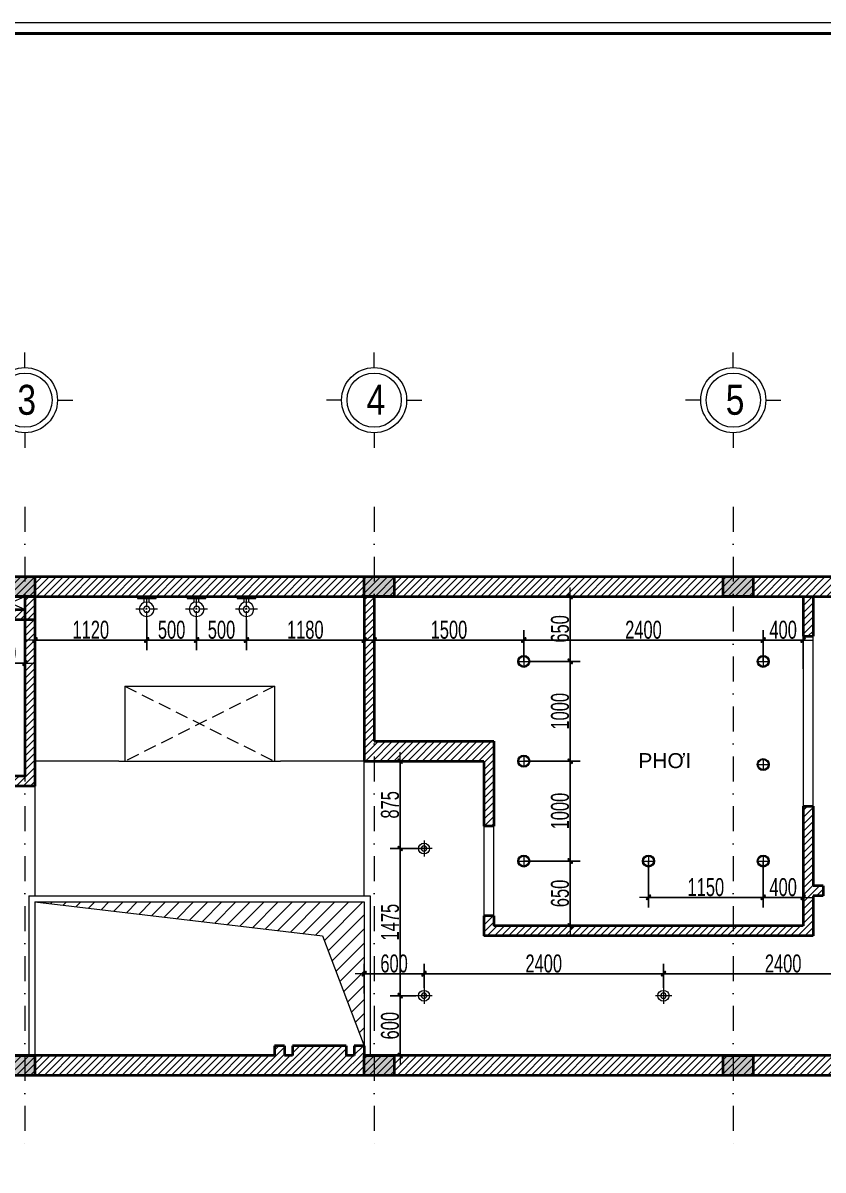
# Model space of a CAD drawing. Header units: inches. Extents: x 921646 to 2157952, y -92667 to 262089.
# Drawn here: x 2029383 to 2037403, y 54945 to 66436 of the extents above; entities that cross this region are included whole.
import ezdxf
from ezdxf.enums import TextEntityAlignment as Align

# ---------------------------------------------------------------- set-up
doc = ezdxf.new("R2010")
doc.units = ezdxf.units.IN
doc.header["$MEASUREMENT"] = 0
for name, pattern in [('CENTER', [2, 1.25, -0.25, 0.25, -0.25]), ('DASHDOT', [1, 0.5, -0.25, 0, -0.25]), ('HIDDEN', [9.524999999999999, 6.349999999999999, -3.174999999999999])]:
    doc.linetypes.add(name, pattern=pattern)
doc.layers.get('0').update_dxf_attribs({"lineweight": 9})
doc.layers.get('DEFPOINTS').update_dxf_attribs({"lineweight": 9})
for name, color, linetype, lineweight in [('00 gach chiu lua', 30, 'Continuous', 13), ('01-WALL', 10, 'Continuous', 35), ('04-TRUC', 40, 'DASHDOT', 9), ('09-DIMOUT', 251, 'Continuous', 9), ('13-VATDUNG', 104, 'Continuous', 13), ('14 KHUAT', 106, 'HIDDEN', 13), ('Cp Net Manh 0.15', 8, 'Continuous', 15), ('Cp Net Thep 0.40', 2, 'Continuous', 40), ('Cp Text 0.15', 3, 'Continuous', 15), ('DIEN-TB', 12, 'Continuous', 5)]:
    doc.layers.add(name, color=color, linetype=linetype, lineweight=lineweight)
doc.layers.add('02-TEXT', color=7, linetype='Continuous')
doc.styles.add('C', font='VHARIAL.TTF')
doc.styles.add('KICHTHUOC', font='VHELVCN.TTF', dxfattribs={"width": 0.8})
doc.styles.add('VHELVEN', font='VHELVEN.TTF')
doc.styles.add('VNI-HELVE', font='VHELVEB.TTF', dxfattribs={"width": 0.8})
doc.dimstyles.new('Copy of 100', dxfattribs={"dimscale": 100, "dimtxt": 1.8, "dimasz": 0.003, "dimexe": 1, "dimexo": 0, "dimgap": 0.1, "dimtad": 1, "dimdec": 0, "dimdsep": 46, "dimtxsty": 'KICHTHUOC', "dimblk": '1A', "dimcen": 0.001, "dimdle": 1.5, "dimclrt": 3, "dimadec": 0, "dimazin": 0, "dimtfac": 1, "dimtdec": 0, "dimtix": 1, "dimtmove": 2, "dimatfit": 3, "dimldrblk": '1A', "dimfxl": 1, "dimtolj": 1, "dimtzin": 0, "dimarcsym": 0})

# ---------------------------------------------------------------- blocks, each defined once
blk = doc.blocks.new('DDDD')
at = {"layer": '09-DIMOUT'}
h = blk.add_hatch(color=256, dxfattribs=at)
h.dxf.hatch_style = 1
h.paths.add_polyline_path([(1648737.565746326, 63343.11408242446), (1649037.565746326, 63343.11408242446), (1649037.565746326, 63543.11408242447), (1648737.565746326, 63543.11408242447)])
at = {"layer": '01-WALL'}
blk.add_lwpolyline([(1648737.565746326, 63343.11408242446), (1649037.565746326, 63343.11408242446), (1649037.565746326, 63543.11408242447), (1648737.565746326, 63543.11408242447)], close=True, dxfattribs=at)
blk = doc.blocks.new('luoi')
at = {"layer": '04-TRUC', "ltscale": 500}
for p, q in [((1739521.796972171, 130292.8045758962), (1739521.796972171, 123908.0378893815)), ((1743021.796972169, 130292.8045759), (1743021.796972169, 123889.6781560815)), ((1746621.796972135, 130292.8045759002), (1746621.796972135, 123856.9895922282)), ((1728931.056137772, 129594.2698898765), (1752564.317258802, 129594.2698898765)), ((1728830.44380979, 124594.2698898753), (1752564.317258803, 124594.2698898753))]:
    blk.add_line(p, q, dxfattribs=at)
at = {"layer": '09-DIMOUT', "xscale": -1, "rotation": 180}
for p in [(90584.2312258447, 192937.3839723022), (94184.23122584261, 192937.3839723011), (97784.23122580862, 192937.3839723013), (90584.2312258447, 188137.3839723022), (94184.23122584261, 188137.3839723011), (97784.23122580862, 188137.3839723013)]:
    blk.add_blockref('DDDD', p, dxfattribs=at)
blk = doc.blocks.new('tuog t3')
at = {"layer": '09-DIMOUT'}
h = blk.add_hatch(dxfattribs=at)
h.set_pattern_fill('ANSI31', color=256, scale=400)
h.set_pattern_definition([(45, (-289881.3712442107, -102457.3187087184), (-35.35533905932737, 35.35533905932738), [])])
h.paths.add_polyline_path([(1733121.796972134, 98844.54903847678), (1732921.796972134, 98844.54903847683), (1732921.796972134, 98644.54903847536), (1733121.796972134, 98644.54903847536)])
h.paths.add_polyline_path([(1735121.796972134, 98844.54903847595), (1733321.796972134, 98844.54903847667), (1733321.796972134, 98644.54903847536), (1735121.796972134, 98644.54903847536)])
h.paths.add_polyline_path([(1739321.796972171, 98844.54903847426), (1735421.796972134, 98844.54903847583), (1735421.796972134, 98644.54903847536), (1739321.796972171, 98644.54903847536)])
h.paths.add_polyline_path([(1736021.796972134, 99657.31781700302), (1735921.796972134, 99657.31781700302), (1735921.796972134, 98844.54903847563), (1736021.796972134, 98844.5490384756)])
h.paths.add_polyline_path([(1736021.796972134, 99944.54903847627), (1735921.796972134, 99944.54903847627), (1735921.796972134, 99657.31781700302), (1736021.796972134, 99657.31781700302)])
h.paths.add_polyline_path([(1736021.796972134, 103444.5490384764), (1735921.796972134, 103444.5490384764), (1735921.796972134, 102344.5490384762), (1736021.796972134, 102344.5490384762)], flags=16)
h.paths.add_polyline_path([(1751621.796972135, 103644.549038475), (1732921.796972134, 103644.5490384765), (1732921.796972135, 103444.5490384765), (1750421.796972134, 103444.5490384763), (1751621.796972135, 103444.5490384763), (1751621.796972135, 100544.5490384809)])
h.paths.add_polyline_path([(1738621.79697217, 103444.5490384764), (1738521.796972171, 103444.5490384764), (1738521.796972171, 99844.5490384753), (1738621.796972273, 99844.54903847526), (1738621.796972273, 101544.5490384765), (1738721.796972171, 101544.5490384765), (1738721.796972171, 101644.5490384765), (1738621.79697217, 101644.5490384765)])
h.paths.add_polyline_path([(1739521.796972171, 103314.5490384737), (1739221.79697217, 103314.5490384737), (1739221.79697217, 103444.5490384764), (1739121.79697217, 103444.5490384764), (1739121.79697217, 103214.5490384737), (1739521.796972171, 103214.5490384737)], flags=17)
h.paths.add_polyline_path([(1739621.79697217, 103444.5490384764), (1739521.79697217, 103444.5490384764), (1739521.79697217, 103314.5490384737), (1739521.79697217, 103214.5490384737), (1739621.79697217, 103214.5490384737)], flags=17)
h.paths.add_polyline_path([(1739621.796972171, 103214.5490384737), (1739521.796972171, 103214.5490384737), (1739521.796972171, 101644.5490384765), (1739421.796972171, 101644.5490384765), (1739421.796972171, 101544.5490384765), (1739621.796972171, 101544.5490384765)], flags=17)
h.paths.add_polyline_path([(1738621.79697217, 98944.54903847528), (1738521.796972171, 98944.54903847528), (1738521.79697217, 98844.54903847458), (1738621.79697217, 98844.54903847455)])
h.paths.add_polyline_path([(1742741.79697217, 98930.32176574713), (1742711.272795008, 98944.54903847359), (1742201.79697217, 98944.54903847359), (1742201.79697217, 98844.54903847359), (1742121.79697217, 98844.54903847359), (1742121.79697217, 98944.54903847359), (1742021.796972169, 98944.54903847359), (1742021.796972169, 98844.54903847315), (1739321.796972171, 98844.54903847426), (1739321.796972171, 98644.54903847536), (1751621.796972135, 98644.54903847536), (1751621.796972135, 99657.31781700304), (1751421.796972134, 99657.31781700304), (1751421.796972134, 98794.5490384763), (1751271.796972135, 98794.5490384763), (1751171.796972135, 98794.54903847536), (1749321.796972134, 98794.54903847612), (1749321.796972134, 99644.54903849238), (1749221.796972124, 99644.54903849233), (1749221.796972124, 98844.54903847682), (1742921.796972171, 98844.54903847682), (1742921.796972171, 98944.54903847359), (1742821.79697217, 98944.54903847359), (1742821.79697217, 98844.54903847359), (1742741.79697217, 98844.54903847359)])
h.paths.add_polyline_path([(1751421.796972135, 99344.54903847536), (1751171.796972135, 99344.54903847536), (1751171.796972135, 98794.54903847536), (1751271.796972135, 98794.54903847536), (1751271.796972135, 99244.54903847536), (1751421.796972135, 99244.54903847536)], flags=16)
h.paths.add_polyline_path([(1751621.796972136, 100544.5490384809), (1751321.796972135, 100544.5490384809), (1751321.796972135, 100444.5490384808), (1751421.796972134, 100444.5490384808), (1751421.796972134, 99657.31781700304), (1751621.796972135, 99657.31781700304)])
h.paths.add_polyline_path([(1750821.796972135, 100544.5490384809), (1748421.796972135, 100544.5490384809), (1748421.796972135, 100444.5490384809), (1749221.796972203, 100444.5490384809), (1749221.796972203, 100344.5490384806), (1749321.796972214, 100344.5490384809), (1749321.796972214, 100444.5490384809), (1750821.796972135, 100444.5490384809)])
h.paths.add_polyline_path([(1747421.796972135, 100444.5490384809), (1747521.796972135, 100444.5490384809), (1747521.796972135, 100544.5490384809), (1747421.796972135, 100544.5490384809), (1747421.796972135, 101345.4692464357), (1747321.796972135, 101345.4692464357), (1747321.796972135, 100144.5490384768), (1744221.796972172, 100144.5490384768), (1744221.796972172, 100244.5490384768), (1744121.796972172, 100244.5490384768), (1744121.796972172, 100044.5490384768), (1747421.796972135, 100044.5490384768)])
h.paths.add_polyline_path([(1744221.796972172, 101994.5490384842), (1743021.796972164, 101994.5490384842), (1743021.796972164, 103444.5490384764), (1742921.796972164, 103444.5490384764), (1742921.796972164, 101794.5490384842), (1744121.796972172, 101794.5490384842), (1744121.796972172, 101144.5490384768), (1744221.796972172, 101144.5490384768)], flags=17)
h.paths.add_polyline_path([(1747421.796972135, 103444.5490384763), (1747321.796972135, 103444.5490384763), (1747321.796972135, 103045.4692464571), (1747421.796972135, 103045.4692464571)], flags=17)
at = {"layer": '01-WALL'}
for p, q in [((1732921.796972134, 103644.5490384765), (1751621.796972135, 103644.549038475)), ((1732921.796972135, 103444.5490384765), (1751321.796972135, 103444.5490384763)), ((1739521.79697217, 103444.5490384661), (1739221.79697217, 103444.5490384661)), ((1739521.796972171, 103444.5490384764), (1739521.796972171, 101644.5490384765)), ((1739521.79697217, 103444.5490384661), (1739521.79697217, 103314.5490384737)), ((1739621.796972171, 103444.5490384764), (1739621.796972171, 101544.5490384765)), ((1739621.79697217, 103444.5490384738), (1739621.79697217, 103214.5490384737)), ((1742921.796972164, 103444.5490384762), (1742921.796972164, 101794.5490384841)), ((1743021.796972164, 103444.5490384762), (1743021.796972164, 101994.5490384842)), ((1747321.796972135, 103444.5490384763), (1747321.796972135, 103045.4692464571)), ((1747421.796972135, 103444.5490384763), (1747421.796972135, 103045.4692464571)), ((1739221.79697217, 103314.5490384737), (1739521.79697217, 103314.5490384737)), ((1739121.79697217, 103214.5490384737), (1739621.79697217, 103214.5490384737)), ((1747321.637388107, 103045.4692464571), (1747421.796972135, 103045.4692464571)), ((1743021.796972169, 101994.5490384842), (1744221.796972172, 101994.5490384842)), ((1744221.796972172, 101994.5490384842), (1744221.796972172, 101144.5490384768)), ((1742921.796972172, 101794.5490384842), (1744121.796972172, 101794.5490384842)), ((1744121.796972172, 101794.5490384842), (1744121.796972172, 101144.5490384768)), ((1739521.796972171, 101644.5490384765), (1739421.796972171, 101644.5490384765)), ((1739621.796972171, 101544.5490384765), (1739421.796972171, 101544.5490384765)), ((1747321.637388107, 101345.4692464357), (1747421.796972135, 101345.4692464357)), ((1747321.796972135, 101345.4692464357), (1747321.796972135, 100144.5490384768)), ((1747421.796972135, 101345.4692464357), (1747421.796972135, 100544.5490384809)), ((1744221.796972172, 101144.5490384768), (1744121.796972172, 101144.5490384768)), ((1747521.796972135, 100544.5490384809), (1747421.796972135, 100544.5490384809)), ((1747521.796972135, 100444.5490384809), (1747421.796972135, 100444.5490384809)), ((1747421.796972135, 100444.5490384809), (1747421.796972135, 100044.5490384768)), ((1747521.796972135, 100544.5490384809), (1747521.796972135, 100444.5490384809)), ((1744121.796972172, 100244.5490384768), (1744121.796972172, 100044.5490384768)), ((1744221.796972172, 100244.5490384768), (1744121.796972172, 100244.5490384768)), ((1744221.796972172, 100244.5490384768), (1744221.796972172, 100144.5490384768)), ((1747321.796972135, 100144.5490384768), (1744221.796972172, 100144.5490384768)), ((1747421.796972135, 100044.5490384768), (1744121.796972172, 100044.5490384768)), ((1742121.79697217, 98944.54903847359), (1742021.796972169, 98944.54903847359)), ((1742021.796972169, 98944.54903847359), (1742021.796972169, 98844.54903847359)), ((1742121.79697217, 98944.54903847359), (1742121.79697217, 98844.54903847359)), ((1742741.79697217, 98944.54903847359), (1742201.79697217, 98944.54903847359)), ((1742201.79697217, 98944.54903847359), (1742201.79697217, 98844.54903847359)), ((1742741.79697217, 98944.54903847359), (1742741.79697217, 98844.54903847359)), ((1742921.796972171, 98944.54903847359), (1742821.79697217, 98944.54903847359)), ((1742821.79697217, 98944.54903847359), (1742821.79697217, 98844.54903847359)), ((1742921.796972171, 98944.54903847359), (1742921.796972171, 98844.5490384747)), ((1742021.796972169, 98844.54903847315), (1732921.796972133, 98844.54903847683)), ((1742201.79697217, 98844.54903847363), (1742121.79697217, 98844.54903847359)), ((1742201.79697217, 98844.54903847359), (1742121.79697217, 98844.54903847359)), ((1742821.79697217, 98844.54903847363), (1742741.79697217, 98844.54903847363)), ((1742821.79697217, 98844.54903847359), (1742741.79697217, 98844.54903847359)), ((1749221.796972124, 98844.54903847682), (1742921.796972171, 98844.54903847682)), ((1751621.796972135, 98644.54903847536), (1732921.796972134, 98644.54903847536))]:
    blk.add_line(p, q, dxfattribs=at)
at = {"layer": '09-DIMOUT'}
for p, q in [((1739221.79697217, 103314.5490384737), (1739521.79697217, 103444.5490384727)), ((1739521.79697217, 103314.5490384737), (1739221.79697217, 103444.5490384727)), ((1739621.796972172, 102544.5490384765), (1739621.796972171, 101544.5490384765))]:
    blk.add_line(p, q, dxfattribs=at)
blk = doc.blocks.new('A$C788F0ACE')
at = {"layer": 'Cp Net Manh 0.15', "linetype": 'Continuous'}
for p, q in [((0, 300.0000000000582), (0, 440.0000000023864)), ((-300, 0), (-440.0000000027939, 0)), ((300, 0), (440.0000000018626, 0)), ((0, -300), (0, -440.0000000023283))]:
    blk.add_line(p, q, dxfattribs=at)
for radius in [300, 250]:
    blk.add_circle((0, 0), radius, dxfattribs=at)
at = {"layer": 'Cp Text 0.15', "color": 7, "linetype": 'Continuous', "style": 'VHELVEN'}
blk.add_attdef('TRUC', text='', height=280.0000000046566, dxfattribs=at).set_placement((94.0908639702925, 0.9700787446345486), align=Align.MIDDLE_CENTER)
blk = doc.blocks.new('dim')
at = {"layer": 'Cp Text 0.15'}
ref = blk.add_blockref('A$C788F0ACE', (1959378.368633564, 205712.903964016), dxfattribs=dict(at, xscale=1.086778053933425, yscale=1.086778053933425, zscale=1.086778053933425, rotation=180))
ref.add_attrib('TRUC', '3', dxfattribs={"layer": '0', "color": 3, "height": 300, "style": 'VNI-HELVE', "width": 0.8}).set_placement((1959396.168786648, 205716.2465824004), align=Align.MIDDLE_CENTER)
ref = blk.add_blockref('A$C788F0ACE', (1962878.368630083, 205712.9039640158), dxfattribs=dict(at, xscale=1.086778053933425, yscale=1.086778053933425, zscale=1.086778053933425, rotation=180))
ref.add_attrib('TRUC', '4', dxfattribs={"layer": '0', "color": 3, "height": 300, "style": 'VNI-HELVE', "width": 0.8}).set_placement((1962896.168783167, 205716.2465824002), align=Align.MIDDLE_CENTER)
ref = blk.add_blockref('A$C788F0ACE', (1966478.368630092, 205712.903964016), dxfattribs=dict(at, xscale=1.086778053933425, yscale=1.086778053933425, zscale=1.086778053933425, rotation=180))
ref.add_attrib('TRUC', '5', dxfattribs={"layer": '0', "color": 3, "height": 300, "style": 'VNI-HELVE', "width": 0.8}).set_placement((1966496.168783176, 205716.2465824004), align=Align.MIDDLE_CENTER)
blk = doc.blocks.new('Khung Ht dep')
at = {"layer": 'Cp Net Thep 0.40', "color": 106, "flags": 128}
blk.add_lwpolyline([(30380.39805538137, 21414.66774669322), (30380.39805538137, 1791.667746693099), (3162.398055380676, 1791.667746693099), (3162.398055380676, 21414.66774669322)], close=True, dxfattribs=at)
at = {"layer": 'DEFPOINTS', "ltscale": 100}
blk.add_lwpolyline([(30430.39805538347, 1691.667746693157), (30430.39805538347, 21514.6677466931), (1912.398055381607, 21514.6677466931), (1912.398055381607, 1691.667746693157)], close=True, dxfattribs=at)
blk = doc.blocks.new('KTHUOC')
blk.add_hatch(color=256).paths.add_polyline_path([(-70.7106781123323, -42.42640686487013), (42.42640687119425, 70.71067811865623, -1.000000312910242), (70.71067811865764, 42.42640687119568), (-42.4264068711944, -70.71067811865613, -1.000000315172818)])
for p, q in [((-14.14213562373398, 14.14213562372813), (14.14213562372786, -14.14213562373389)), ((-3.0589e-12, -200.0000000000028), (-3.0589e-12, 199.9999999999971)), ((-300.0000000000031, -2.8795e-12), (299.9999999999969, -2.8795e-12))]:
    blk.add_line(p, q)
for points in [[(42.42640687119132, 70.7106781186533), (-70.71067811865926, -42.42640687119708)], [(-42.42640687119147, -70.71067811865322), (70.71067811865915, 42.42640687119719)]]:
    blk.add_lwpolyline(points)
for centre, start, end in [((56.56854249492663, 56.56854249492384), 315.0000000000117, 134.9999999999996), ((-56.56854249492679, -56.56854249492372), 135.0000000000117, 315)]:
    blk.add_arc(centre, 20.00000000000002, start, end)
blk = doc.blocks.new('1A')
at = {"layer": '00 gach chiu lua'}
blk.add_blockref('KTHUOC', (3.638e-12, 3.638e-12), dxfattribs=at)
blk = doc.blocks.new('*D479')
at = {"layer": '09-DIMOUT', "color": 0, "lineweight": -2, "transparency": 16777216}
for p, q in [((2028953.168216382, 59870.70303155205), (2028953.168216382, 60122.75645342899)), ((2029403.168216382, 59849.01147855132), (2029403.168216382, 60122.75645342899)), ((2028953.468216382, 60022.756453429), (2029402.868216382, 60022.756453429))]:
    blk.add_line(p, q, dxfattribs=at)
at = {"layer": 'DEFPOINTS', "color": 0, "transparency": 16777216}
for p in [(2029403.168216382, 60022.756453429), (2028953.168216382, 59870.70303155205), (2029403.168216382, 59849.01147855132)]:
    blk.add_point(p, dxfattribs=at)
at = {"layer": '09-DIMOUT', "color": 0, "lineweight": -2, "transparency": 16777216, "xscale": 0.3, "yscale": 0.3, "zscale": 0.3, "rotation": 180}
blk.add_blockref('1A', (2028953.168216382, 60022.756453429), dxfattribs=at)
at = {"layer": '09-DIMOUT', "color": 0, "lineweight": -2, "transparency": 16777216, "xscale": 0.3, "yscale": 0.3, "zscale": 0.3}
blk.add_blockref('1A', (2029403.168216382, 60022.756453429), dxfattribs=at)
at = {"layer": '09-DIMOUT', "color": 3, "transparency": 16777216, "insert": (2029178.168216382, 60124.676453429), "char_height": 180, "attachment_point": 5, "style": 'KICHTHUOC'}
blk.add_mtext('\\A1;450', dxfattribs=at)
blk = doc.blocks.new('ád')
at = {"layer": '09-DIMOUT'}
for p, q in [((1953678.368633527, 58762.01768483762), (1953678.368633527, 58662.01768483763)), ((1953628.368633528, 58712.01768483762), (1953728.368633528, 58712.01768483762))]:
    blk.add_line(p, q, dxfattribs=at)
for radius in [60, 50]:
    blk.add_circle((1953678.368633527, 58712.01768483762), radius, dxfattribs=at)
blk = doc.blocks.new('ĐÈN LON NỔI')
at = {"layer": 'DIEN-TB', "color": 8, "linetype": 'CENTER', "ltscale": 100}
for p, q in [((62.49999999959254, 1.164153e-10), (-62.50000000040746, 1.164153e-10)), ((-4.074536e-10, 62.50000000011642), (-4.074536e-10, -62.49999999988358))]:
    blk.add_line(p, q, dxfattribs=at)
at = {"layer": 'DIEN-TB', "color": 2, "ltscale": 0.23, "const_width": 15.00000000109139}
blk.add_lwpolyline([(-20.94522019370925, 1.164153e-10, 1), (20.94522019303986, 1.455192e-10, 1)], format="xyb", close=True, dxfattribs=at)
at = {"layer": 'DIEN-TB', "color": 0}
blk.add_circle((-4.074536e-10, 1.164153e-10), 42.50000000309228, dxfattribs=at)
blk = doc.blocks.new('ĐÈN ỐP TƯỜNG RÀO')
at = {"layer": 'DIEN-TB', "color": 8, "linetype": 'CENTER', "ltscale": 80}
for p, q in [((-4.622139116283506, 275.9234361893032), (-4.622139116283506, 25.92343618930318)), ((120.3778608837165, 150.9234361893031), (-129.6221391162835, 150.9234361893031))]:
    blk.add_line(p, q, dxfattribs=at)
at = {"layer": 'DIEN-TB', "lineweight": 5, "ltscale": 50}
for p, q in [((-31.80349578615278, 70.38665049744304), (-31.80349578615278, 23.28647812246345)), ((22.5592175538186, 70.38665049744304), (22.5592175538186, 23.28647812246345))]:
    blk.add_line(p, q, dxfattribs=at)
blk.add_lwpolyline([(-111.2020752965472, 23.28647812246345), (101.9577970639802, 23.28647812246345), (101.9577970639802, 0), (-111.2020752965472, 0)], close=True, dxfattribs=at)
at = {"layer": 'DIEN-TB', "color": 30}
blk.add_circle((-4.622139116283506, 150.9234361893031), 85, dxfattribs=at)
at = {"layer": 'DIEN-TB', "color": 0, "ltscale": 0.05}
blk.add_circle((-4.622139116283506, 150.9234361893031), 35, dxfattribs=at)
blk = doc.blocks.new('*D1024')
at = {"layer": '09-DIMOUT', "color": 0, "lineweight": -2, "transparency": 16777216}
for p, q in [((2029503.168216382, 60690.75154275406), (2029503.168216382, 60154.42030504012)), ((2030623.168216381, 60455.4394654099), (2030623.168216381, 60154.42030504012)), ((2029503.468216382, 60254.42030504012), (2030622.868216381, 60254.42030504012))]:
    blk.add_line(p, q, dxfattribs=at)
at = {"layer": 'DEFPOINTS', "color": 0, "transparency": 16777216}
for p in [(2029503.168216382, 60690.75154275406), (2030623.168216381, 60455.4394654099), (2030623.168216381, 60254.42030504012)]:
    blk.add_point(p, dxfattribs=at)
at = {"layer": '09-DIMOUT', "color": 0, "lineweight": -2, "transparency": 16777216, "xscale": 0.3, "yscale": 0.3, "zscale": 0.3, "rotation": 180}
blk.add_blockref('1A', (2029503.168216382, 60254.42030504012), dxfattribs=at)
at = {"layer": '09-DIMOUT', "color": 0, "lineweight": -2, "transparency": 16777216, "xscale": 0.3, "yscale": 0.3, "zscale": 0.3}
blk.add_blockref('1A', (2030623.168216381, 60254.42030504012), dxfattribs=at)
at = {"layer": '09-DIMOUT', "color": 3, "transparency": 16777216, "insert": (2030063.168216381, 60356.34030504012), "char_height": 180, "attachment_point": 5, "style": 'KICHTHUOC'}
blk.add_mtext('\\A1;1120', dxfattribs=at)
blk = doc.blocks.new('*D1025')
at = {"layer": '09-DIMOUT', "color": 0, "lineweight": -2, "transparency": 16777216}
for p, q in [((2030623.168216381, 60455.4394654099), (2030623.168216381, 60154.42030504012)), ((2031123.168216381, 60455.4394654099), (2031123.168216381, 60154.42030504012)), ((2030623.468216381, 60254.42030504012), (2031122.868216381, 60254.42030504012))]:
    blk.add_line(p, q, dxfattribs=at)
at = {"layer": 'DEFPOINTS', "color": 0, "transparency": 16777216}
for p in [(2030623.168216381, 60455.4394654099), (2031123.168216381, 60455.4394654099), (2031123.168216381, 60254.42030504012)]:
    blk.add_point(p, dxfattribs=at)
at = {"layer": '09-DIMOUT', "color": 0, "lineweight": -2, "transparency": 16777216, "xscale": 0.3, "yscale": 0.3, "zscale": 0.3, "rotation": 180}
blk.add_blockref('1A', (2030623.168216381, 60254.42030504012), dxfattribs=at)
at = {"layer": '09-DIMOUT', "color": 0, "lineweight": -2, "transparency": 16777216, "xscale": 0.3, "yscale": 0.3, "zscale": 0.3}
blk.add_blockref('1A', (2031123.168216381, 60254.42030504012), dxfattribs=at)
at = {"layer": '09-DIMOUT', "color": 3, "transparency": 16777216, "insert": (2030873.16821638, 60356.34030504012), "char_height": 180, "attachment_point": 5, "style": 'KICHTHUOC'}
blk.add_mtext('\\A1;500', dxfattribs=at)
blk = doc.blocks.new('*D1026')
at = {"layer": '09-DIMOUT', "color": 0, "lineweight": -2, "transparency": 16777216}
for p, q in [((2031123.168216381, 60455.4394654099), (2031123.168216381, 60154.42030504012)), ((2031623.168216381, 60455.4394654099), (2031623.168216381, 60154.42030504012)), ((2031123.468216381, 60254.42030504012), (2031622.868216381, 60254.42030504012))]:
    blk.add_line(p, q, dxfattribs=at)
at = {"layer": 'DEFPOINTS', "color": 0, "transparency": 16777216}
for p in [(2031123.168216381, 60455.4394654099), (2031623.168216381, 60455.4394654099), (2031623.168216381, 60254.42030504012)]:
    blk.add_point(p, dxfattribs=at)
at = {"layer": '09-DIMOUT', "color": 0, "lineweight": -2, "transparency": 16777216, "xscale": 0.3, "yscale": 0.3, "zscale": 0.3, "rotation": 180}
blk.add_blockref('1A', (2031123.168216381, 60254.42030504012), dxfattribs=at)
at = {"layer": '09-DIMOUT', "color": 0, "lineweight": -2, "transparency": 16777216, "xscale": 0.3, "yscale": 0.3, "zscale": 0.3}
blk.add_blockref('1A', (2031623.168216381, 60254.42030504012), dxfattribs=at)
at = {"layer": '09-DIMOUT', "color": 3, "transparency": 16777216, "insert": (2031373.168216381, 60356.34030504012), "char_height": 180, "attachment_point": 5, "style": 'KICHTHUOC'}
blk.add_mtext('\\A1;500', dxfattribs=at)
blk = doc.blocks.new('*D1027')
at = {"layer": '09-DIMOUT', "color": 0, "lineweight": -2, "transparency": 16777216}
for p, q in [((2031623.168216381, 60455.4394654099), (2031623.168216381, 60154.42030504012)), ((2032803.16821638, 60455.4394654099), (2032803.16821638, 60154.42030504012)), ((2031623.46821638, 60254.42030504012), (2032802.86821638, 60254.42030504012))]:
    blk.add_line(p, q, dxfattribs=at)
at = {"layer": 'DEFPOINTS', "color": 0, "transparency": 16777216}
for p in [(2031623.168216381, 60455.4394654099), (2032803.16821638, 60455.4394654099), (2032803.16821638, 60254.42030504012)]:
    blk.add_point(p, dxfattribs=at)
at = {"layer": '09-DIMOUT', "color": 0, "lineweight": -2, "transparency": 16777216, "xscale": 0.3, "yscale": 0.3, "zscale": 0.3, "rotation": 180}
blk.add_blockref('1A', (2031623.168216381, 60254.42030504012), dxfattribs=at)
at = {"layer": '09-DIMOUT', "color": 0, "lineweight": -2, "transparency": 16777216, "xscale": 0.3, "yscale": 0.3, "zscale": 0.3}
blk.add_blockref('1A', (2032803.16821638, 60254.42030504012), dxfattribs=at)
at = {"layer": '09-DIMOUT', "color": 3, "transparency": 16777216, "insert": (2032213.16821638, 60356.34030504012), "char_height": 180, "attachment_point": 5, "style": 'KICHTHUOC'}
blk.add_mtext('\\A1;1180', dxfattribs=at)
blk = doc.blocks.new('*D1028')
at = {"layer": '09-DIMOUT', "color": 0, "lineweight": -2, "transparency": 16777216}
for p, q in [((2032903.16821638, 59965.75154275397), (2032903.16821638, 60354.42030504013)), ((2034402.769256254, 60040.75154275398), (2034402.769256254, 60354.42030504013)), ((2032903.46821638, 60254.42030504012), (2034402.469256254, 60254.42030504012))]:
    blk.add_line(p, q, dxfattribs=at)
at = {"layer": 'DEFPOINTS', "color": 0, "transparency": 16777216}
for p in [(2034402.769256254, 60254.42030504012), (2034402.769256254, 60040.75154275398), (2032903.16821638, 59965.75154275397)]:
    blk.add_point(p, dxfattribs=at)
at = {"layer": '09-DIMOUT', "color": 0, "lineweight": -2, "transparency": 16777216, "xscale": 0.3, "yscale": 0.3, "zscale": 0.3, "rotation": 180}
blk.add_blockref('1A', (2032903.16821638, 60254.42030504012), dxfattribs=at)
at = {"layer": '09-DIMOUT', "color": 0, "lineweight": -2, "transparency": 16777216, "xscale": 0.3, "yscale": 0.3, "zscale": 0.3}
blk.add_blockref('1A', (2034402.769256254, 60254.42030504012), dxfattribs=at)
at = {"layer": '09-DIMOUT', "color": 3, "transparency": 16777216, "insert": (2033652.968736317, 60356.34030504012), "char_height": 180, "attachment_point": 5, "style": 'KICHTHUOC'}
blk.add_mtext('\\A1;1500', dxfattribs=at)
blk = doc.blocks.new('*D1029')
at = {"layer": '09-DIMOUT', "color": 0, "lineweight": -2, "transparency": 16777216}
for p, q in [((2034402.769256254, 60040.75154275398), (2034402.769256254, 60354.42030504013)), ((2036803.088424321, 60040.75154275398), (2036803.088424321, 60354.42030504013)), ((2034403.069256254, 60254.42030504012), (2036802.788424321, 60254.42030504012))]:
    blk.add_line(p, q, dxfattribs=at)
at = {"layer": 'DEFPOINTS', "color": 0, "transparency": 16777216}
for p in [(2036803.088424321, 60254.42030504012), (2034402.769256254, 60040.75154275398), (2036803.088424321, 60040.75154275398)]:
    blk.add_point(p, dxfattribs=at)
at = {"layer": '09-DIMOUT', "color": 0, "lineweight": -2, "transparency": 16777216, "xscale": 0.3, "yscale": 0.3, "zscale": 0.3, "rotation": 180}
blk.add_blockref('1A', (2034402.769256254, 60254.42030504012), dxfattribs=at)
at = {"layer": '09-DIMOUT', "color": 0, "lineweight": -2, "transparency": 16777216, "xscale": 0.3, "yscale": 0.3, "zscale": 0.3}
blk.add_blockref('1A', (2036803.088424321, 60254.42030504012), dxfattribs=at)
at = {"layer": '09-DIMOUT', "color": 3, "transparency": 16777216, "insert": (2035602.928840288, 60356.34030504012), "char_height": 180, "attachment_point": 5, "style": 'KICHTHUOC'}
blk.add_mtext('\\A1;2400', dxfattribs=at)
blk = doc.blocks.new('*D1030')
at = {"layer": '09-DIMOUT', "color": 0, "lineweight": -2, "transparency": 16777216}
for p, q in [((2036803.088424321, 60040.75154275398), (2036803.088424321, 60354.42030504013)), ((2037203.008632318, 59965.75154275397), (2037203.008632318, 60354.42030504013)), ((2036803.388424321, 60254.42030504012), (2037202.708632318, 60254.42030504012))]:
    blk.add_line(p, q, dxfattribs=at)
at = {"layer": 'DEFPOINTS', "color": 0, "transparency": 16777216}
for p in [(2037203.008632318, 60254.42030504012), (2036803.088424321, 60040.75154275398), (2037203.008632318, 59965.75154275397)]:
    blk.add_point(p, dxfattribs=at)
at = {"layer": '09-DIMOUT', "color": 0, "lineweight": -2, "transparency": 16777216, "xscale": 0.3, "yscale": 0.3, "zscale": 0.3, "rotation": 180}
blk.add_blockref('1A', (2036803.088424321, 60254.42030504012), dxfattribs=at)
at = {"layer": '09-DIMOUT', "color": 0, "lineweight": -2, "transparency": 16777216, "xscale": 0.3, "yscale": 0.3, "zscale": 0.3}
blk.add_blockref('1A', (2037203.008632318, 60254.42030504012), dxfattribs=at)
at = {"layer": '09-DIMOUT', "color": 3, "transparency": 16777216, "insert": (2037003.04852832, 60356.34030504012), "char_height": 180, "attachment_point": 5, "style": 'KICHTHUOC'}
blk.add_mtext('\\A1;400', dxfattribs=at)
blk = doc.blocks.new('*D1031')
at = {"layer": '09-DIMOUT', "color": 0, "lineweight": -2, "transparency": 16777216}
for p, q in [((2034379.2762537, 60690.7515427528), (2034968.6839853, 60690.7515427528)), ((2034868.6839853, 60690.45154275279), (2034868.6839853, 60041.05154275397)), ((2034452.769256254, 60040.75154275398), (2034968.6839853, 60040.75154275398))]:
    blk.add_line(p, q, dxfattribs=at)
at = {"layer": 'DEFPOINTS', "color": 0, "transparency": 16777216}
for p in [(2034379.2762537, 60690.7515427528), (2034452.769256254, 60040.75154275398), (2034868.6839853, 60040.75154275398)]:
    blk.add_point(p, dxfattribs=at)
at = {"layer": '09-DIMOUT', "color": 0, "lineweight": -2, "transparency": 16777216, "xscale": 0.3, "yscale": 0.3, "zscale": 0.3}
for p, rotation in [((2034868.6839853, 60690.7515427528), 90), ((2034868.6839853, 60040.75154275398), 270)]:
    blk.add_blockref('1A', p, dxfattribs=dict(at, rotation=rotation))
at = {"layer": '09-DIMOUT', "color": 3, "transparency": 16777216, "insert": (2034766.7639853, 60365.75154275372), "char_height": 180, "attachment_point": 5, "rotation": 90, "style": 'KICHTHUOC'}
blk.add_mtext('\\A1;650', dxfattribs=at)
blk = doc.blocks.new('*D1032')
at = {"layer": '09-DIMOUT', "color": 0, "lineweight": -2, "transparency": 16777216}
for p, q in [((2034452.769256254, 60040.75154275398), (2034968.6839853, 60040.75154275398)), ((2034868.6839853, 60040.45154275397), (2034868.6839853, 59041.05154275098)), ((2034402.769256254, 59040.75154275098), (2034968.6839853, 59040.75154275098))]:
    blk.add_line(p, q, dxfattribs=at)
at = {"layer": 'DEFPOINTS', "color": 0, "transparency": 16777216}
for p in [(2034452.769256254, 60040.75154275398), (2034402.769256254, 59040.75154275098), (2034868.6839853, 59040.75154275098)]:
    blk.add_point(p, dxfattribs=at)
at = {"layer": '09-DIMOUT', "color": 0, "lineweight": -2, "transparency": 16777216, "xscale": 0.3, "yscale": 0.3, "zscale": 0.3}
for p, rotation in [((2034868.6839853, 60040.75154275398), 90), ((2034868.6839853, 59040.75154275098), 270)]:
    blk.add_blockref('1A', p, dxfattribs=dict(at, rotation=rotation))
at = {"layer": '09-DIMOUT', "color": 3, "transparency": 16777216, "insert": (2034766.7639853, 59540.75154275281), "char_height": 180, "attachment_point": 5, "rotation": 90, "style": 'KICHTHUOC'}
blk.add_mtext('\\A1;1000', dxfattribs=at)
blk = doc.blocks.new('*D1033')
at = {"layer": '09-DIMOUT', "color": 0, "lineweight": -2, "transparency": 16777216}
for p, q in [((2034402.769256254, 59040.75154275098), (2034968.6839853, 59040.75154275098)), ((2034868.6839853, 59040.45154275097), (2034868.6839853, 58040.85206271686)), ((2034402.769256254, 58040.55206271685), (2034968.6839853, 58040.55206271685))]:
    blk.add_line(p, q, dxfattribs=at)
at = {"layer": 'DEFPOINTS', "color": 0, "transparency": 16777216}
for p in [(2034402.769256254, 59040.75154275098), (2034402.769256254, 58040.55206271685), (2034868.6839853, 58040.55206271685)]:
    blk.add_point(p, dxfattribs=at)
at = {"layer": '09-DIMOUT', "color": 0, "lineweight": -2, "transparency": 16777216, "xscale": 0.3, "yscale": 0.3, "zscale": 0.3}
for p, rotation in [((2034868.6839853, 59040.75154275098), 90), ((2034868.6839853, 58040.55206271685), 270)]:
    blk.add_blockref('1A', p, dxfattribs=dict(at, rotation=rotation))
at = {"layer": '09-DIMOUT', "color": 3, "transparency": 16777216, "insert": (2034766.7639853, 58540.65180273424), "char_height": 180, "attachment_point": 5, "rotation": 90, "style": 'KICHTHUOC'}
blk.add_mtext('\\A1;1000', dxfattribs=at)
blk = doc.blocks.new('*D1034')
at = {"layer": '09-DIMOUT', "color": 0, "lineweight": -2, "transparency": 16777216}
for p, q in [((2034402.769256254, 58040.55206271685), (2034968.6839853, 58040.55206271685)), ((2034868.6839853, 58040.25206271686), (2034868.6839853, 57391.05154275325)), ((2034402.769256254, 57390.75154275325), (2034968.6839853, 57390.75154275325))]:
    blk.add_line(p, q, dxfattribs=at)
at = {"layer": 'DEFPOINTS', "color": 0, "transparency": 16777216}
for p in [(2034402.769256254, 58040.55206271685), (2034402.769256254, 57390.75154275325), (2034868.6839853, 57390.75154275325)]:
    blk.add_point(p, dxfattribs=at)
at = {"layer": '09-DIMOUT', "color": 0, "lineweight": -2, "transparency": 16777216, "xscale": 0.3, "yscale": 0.3, "zscale": 0.3}
for p, rotation in [((2034868.6839853, 58040.55206271685), 90), ((2034868.6839853, 57390.75154275325), 270)]:
    blk.add_blockref('1A', p, dxfattribs=dict(at, rotation=rotation))
at = {"layer": '09-DIMOUT', "color": 3, "transparency": 16777216, "insert": (2034766.7639853, 57715.65180273538), "char_height": 180, "attachment_point": 5, "rotation": 90, "style": 'KICHTHUOC'}
blk.add_mtext('\\A1;650', dxfattribs=at)
blk = doc.blocks.new('*D1035')
at = {"layer": '09-DIMOUT', "color": 0, "lineweight": -2, "transparency": 16777216}
for p, q in [((2036803.088424321, 58038.57320300002), (2036803.088424321, 57576.0220236)), ((2037203.168216346, 58038.57320300002), (2037203.168216346, 57576.0220236)), ((2037202.868216346, 57676.02202359999), (2036803.388424321, 57676.02202359999))]:
    blk.add_line(p, q, dxfattribs=at)
at = {"layer": 'DEFPOINTS', "color": 0, "transparency": 16777216}
for p in [(2036803.088424321, 58038.57320300002), (2037203.168216346, 58038.57320300002), (2036803.088424321, 57676.02202359999)]:
    blk.add_point(p, dxfattribs=at)
at = {"layer": '09-DIMOUT', "color": 0, "lineweight": -2, "transparency": 16777216, "xscale": 0.3, "yscale": 0.3, "zscale": 0.3, "rotation": 180}
blk.add_blockref('1A', (2036803.088424321, 57676.02202359999), dxfattribs=at)
at = {"layer": '09-DIMOUT', "color": 0, "lineweight": -2, "transparency": 16777216, "xscale": 0.3, "yscale": 0.3, "zscale": 0.3}
blk.add_blockref('1A', (2037203.168216346, 57676.02202359999), dxfattribs=at)
at = {"layer": '09-DIMOUT', "color": 3, "transparency": 16777216, "insert": (2037003.128320334, 57777.94202359999), "char_height": 180, "attachment_point": 5, "style": 'KICHTHUOC'}
blk.add_mtext('\\A1;400', dxfattribs=at)
blk = doc.blocks.new('*D1036')
at = {"layer": '09-DIMOUT', "color": 0, "lineweight": -2, "transparency": 16777216}
for p, q in [((2035653.168216365, 58040.55206271661), (2035653.168216365, 57576.0220236)), ((2036803.088424321, 58038.57320300002), (2036803.088424321, 57576.0220236)), ((2036802.788424321, 57676.02202359999), (2035653.468216365, 57676.02202359999))]:
    blk.add_line(p, q, dxfattribs=at)
at = {"layer": 'DEFPOINTS', "color": 0, "transparency": 16777216}
for p in [(2035653.168216365, 58040.55206271661), (2036803.088424321, 58038.57320300002), (2035653.168216365, 57676.02202359999)]:
    blk.add_point(p, dxfattribs=at)
at = {"layer": '09-DIMOUT', "color": 0, "lineweight": -2, "transparency": 16777216, "xscale": 0.3, "yscale": 0.3, "zscale": 0.3, "rotation": 180}
blk.add_blockref('1A', (2035653.168216365, 57676.02202359999), dxfattribs=at)
at = {"layer": '09-DIMOUT', "color": 0, "lineweight": -2, "transparency": 16777216, "xscale": 0.3, "yscale": 0.3, "zscale": 0.3}
blk.add_blockref('1A', (2036803.088424321, 57676.02202359999), dxfattribs=at)
at = {"layer": '09-DIMOUT', "color": 3, "transparency": 16777216, "insert": (2036228.128320343, 57777.94202359999), "char_height": 180, "attachment_point": 5, "style": 'KICHTHUOC'}
blk.add_mtext('\\A1;1150', dxfattribs=at)
blk = doc.blocks.new('*D1037')
at = {"layer": '09-DIMOUT', "color": 0, "lineweight": -2, "transparency": 16777216}
for p, q in [((2033403.168216383, 59040.75154276065), (2033064.5394188, 59040.75154276065)), ((2033164.5394188, 59040.45154276065), (2033164.5394188, 58166.05154275692)), ((2033375.568259026, 58165.75154275692), (2033064.5394188, 58165.75154275692))]:
    blk.add_line(p, q, dxfattribs=at)
at = {"layer": 'DEFPOINTS', "color": 0, "transparency": 16777216}
for p in [(2033403.168216383, 59040.75154276065), (2033164.5394188, 58165.75154275692), (2033375.568259026, 58165.75154275692)]:
    blk.add_point(p, dxfattribs=at)
at = {"layer": '09-DIMOUT', "color": 0, "lineweight": -2, "transparency": 16777216, "xscale": 0.3, "yscale": 0.3, "zscale": 0.3}
for p, rotation in [((2033164.5394188, 59040.75154276065), 90), ((2033164.5394188, 58165.75154275692), 270)]:
    blk.add_blockref('1A', p, dxfattribs=dict(at, rotation=rotation))
at = {"layer": '09-DIMOUT', "color": 3, "transparency": 16777216, "insert": (2033062.6194188, 58603.25154275912), "char_height": 180, "attachment_point": 5, "rotation": 90, "style": 'KICHTHUOC'}
blk.add_mtext('\\A1;875', dxfattribs=at)
blk = doc.blocks.new('*D1038')
at = {"layer": '09-DIMOUT', "color": 0, "lineweight": -2, "transparency": 16777216}
for p, q in [((2033375.568259026, 58165.75154275692), (2033064.5394188, 58165.75154275692)), ((2033164.5394188, 58165.45154275692), (2033164.5394188, 56691.05154275319)), ((2033320.81065132, 56690.75154275319), (2033064.5394188, 56690.75154275319))]:
    blk.add_line(p, q, dxfattribs=at)
at = {"layer": 'DEFPOINTS', "color": 0, "transparency": 16777216}
for p in [(2033375.568259026, 58165.75154275692), (2033164.5394188, 56690.75154275319), (2033320.81065132, 56690.75154275319)]:
    blk.add_point(p, dxfattribs=at)
at = {"layer": '09-DIMOUT', "color": 0, "lineweight": -2, "transparency": 16777216, "xscale": 0.3, "yscale": 0.3, "zscale": 0.3}
for p, rotation in [((2033164.5394188, 58165.75154275692), 90), ((2033164.5394188, 56690.75154275319), 270)]:
    blk.add_blockref('1A', p, dxfattribs=dict(at, rotation=rotation))
at = {"layer": '09-DIMOUT', "color": 3, "transparency": 16777216, "insert": (2033062.6194188, 57428.25154275537), "char_height": 180, "attachment_point": 5, "rotation": 90, "style": 'KICHTHUOC'}
blk.add_mtext('\\A1;1475', dxfattribs=at)
blk = doc.blocks.new('*D1039')
at = {"layer": '09-DIMOUT', "color": 0, "lineweight": -2, "transparency": 16777216}
for p, q in [((2033320.81065132, 56690.75154275319), (2033064.5394188, 56690.75154275319)), ((2033164.5394188, 56690.45154275319), (2033164.5394188, 56091.05154275327)), ((2033320.81065132, 56090.75154275326), (2033064.5394188, 56090.75154275326))]:
    blk.add_line(p, q, dxfattribs=at)
at = {"layer": 'DEFPOINTS', "color": 0, "transparency": 16777216}
for p in [(2033320.81065132, 56690.75154275319), (2033164.5394188, 56090.75154275326), (2033320.81065132, 56090.75154275326)]:
    blk.add_point(p, dxfattribs=at)
at = {"layer": '09-DIMOUT', "color": 0, "lineweight": -2, "transparency": 16777216, "xscale": 0.3, "yscale": 0.3, "zscale": 0.3}
for p, rotation in [((2033164.5394188, 56690.75154275319), 90), ((2033164.5394188, 56090.75154275326), 270)]:
    blk.add_blockref('1A', p, dxfattribs=dict(at, rotation=rotation))
at = {"layer": '09-DIMOUT', "color": 3, "transparency": 16777216, "insert": (2033062.6194188, 56390.75154275356), "char_height": 180, "attachment_point": 5, "rotation": 90, "style": 'KICHTHUOC'}
blk.add_mtext('\\A1;600', dxfattribs=at)
blk = doc.blocks.new('*D1040')
at = {"layer": '09-DIMOUT', "color": 0, "lineweight": -2, "transparency": 16777216}
for p, q in [((2032803.168216382, 56712.3829365), (2032803.168216382, 57011.01982249999)), ((2033403.168216383, 56770.70303155232), (2033403.168216383, 57011.01982249999)), ((2032803.468216382, 56911.01982249998), (2033402.868216383, 56911.01982249998))]:
    blk.add_line(p, q, dxfattribs=at)
at = {"layer": 'DEFPOINTS', "color": 0, "transparency": 16777216}
for p in [(2033403.168216383, 56911.01982249998), (2033403.168216383, 56770.70303155232), (2032803.168216382, 56712.3829365)]:
    blk.add_point(p, dxfattribs=at)
at = {"layer": '09-DIMOUT', "color": 0, "lineweight": -2, "transparency": 16777216, "xscale": 0.3, "yscale": 0.3, "zscale": 0.3, "rotation": 180}
blk.add_blockref('1A', (2032803.168216382, 56911.01982249998), dxfattribs=at)
at = {"layer": '09-DIMOUT', "color": 0, "lineweight": -2, "transparency": 16777216, "xscale": 0.3, "yscale": 0.3, "zscale": 0.3}
blk.add_blockref('1A', (2033403.168216383, 56911.01982249998), dxfattribs=at)
at = {"layer": '09-DIMOUT', "color": 3, "transparency": 16777216, "insert": (2033103.168216383, 57012.93982249998), "char_height": 180, "attachment_point": 5, "style": 'KICHTHUOC'}
blk.add_mtext('\\A1;600', dxfattribs=at)
blk = doc.blocks.new('*D1041')
at = {"layer": '09-DIMOUT', "color": 0, "lineweight": -2, "transparency": 16777216}
for p, q in [((2033403.168216383, 56770.70303155232), (2033403.168216383, 57011.01982249999)), ((2035803.168216381, 56770.70303155374), (2035803.168216381, 57011.01982249999)), ((2033403.468216383, 56911.01982249998), (2035802.868216381, 56911.01982249998))]:
    blk.add_line(p, q, dxfattribs=at)
at = {"layer": 'DEFPOINTS', "color": 0, "transparency": 16777216}
for p in [(2035803.168216381, 56911.01982249998), (2033403.168216383, 56770.70303155232), (2035803.168216381, 56770.70303155374)]:
    blk.add_point(p, dxfattribs=at)
at = {"layer": '09-DIMOUT', "color": 0, "lineweight": -2, "transparency": 16777216, "xscale": 0.3, "yscale": 0.3, "zscale": 0.3, "rotation": 180}
blk.add_blockref('1A', (2033403.168216383, 56911.01982249998), dxfattribs=at)
at = {"layer": '09-DIMOUT', "color": 0, "lineweight": -2, "transparency": 16777216, "xscale": 0.3, "yscale": 0.3, "zscale": 0.3}
blk.add_blockref('1A', (2035803.168216381, 56911.01982249998), dxfattribs=at)
at = {"layer": '09-DIMOUT', "color": 3, "transparency": 16777216, "insert": (2034603.168216382, 57012.93982249998), "char_height": 180, "attachment_point": 5, "style": 'KICHTHUOC'}
blk.add_mtext('\\A1;2400', dxfattribs=at)
blk = doc.blocks.new('*D1042')
at = {"layer": '09-DIMOUT', "color": 0, "lineweight": -2, "transparency": 16777216}
for p, q in [((2035803.168216381, 56770.70303155374), (2035803.168216381, 57011.01982249999)), ((2038203.16821638, 56770.70303155371), (2038203.16821638, 57011.01982249999)), ((2035803.468216381, 56911.01982249998), (2038202.86821638, 56911.01982249998))]:
    blk.add_line(p, q, dxfattribs=at)
at = {"layer": 'DEFPOINTS', "color": 0, "transparency": 16777216}
for p in [(2038203.16821638, 56911.01982249998), (2035803.168216381, 56770.70303155374), (2038203.16821638, 56770.70303155371)]:
    blk.add_point(p, dxfattribs=at)
at = {"layer": '09-DIMOUT', "color": 0, "lineweight": -2, "transparency": 16777216, "xscale": 0.3, "yscale": 0.3, "zscale": 0.3, "rotation": 180}
blk.add_blockref('1A', (2035803.168216381, 56911.01982249998), dxfattribs=at)
at = {"layer": '09-DIMOUT', "color": 0, "lineweight": -2, "transparency": 16777216, "xscale": 0.3, "yscale": 0.3, "zscale": 0.3}
blk.add_blockref('1A', (2038203.16821638, 56911.01982249998), dxfattribs=at)
at = {"layer": '09-DIMOUT', "color": 3, "transparency": 16777216, "insert": (2037003.16821638, 57012.93982249998), "char_height": 180, "attachment_point": 5, "style": 'KICHTHUOC'}
blk.add_mtext('\\A1;2400', dxfattribs=at)

msp = doc.modelspace()

# ---------------------------------------------------------------- hatches: boundary and pattern name
at = {"layer": '09-DIMOUT'}
h = msp.add_hatch(dxfattribs=at)
h.set_pattern_fill('ANSI31', color=256, scale=800)
h.set_pattern_definition([(45, (34808.76854243968, -33143.01196266941), (-70.71067811865474, 70.71067811865476), [])])
h.paths.add_polyline_path([(2032803.168216382, 57630.75154275102), (2029503.16821638, 57630.75154275291), (2032384.022254056, 57290.11826072934), (2032803.168216382, 56190.75154274999)])

# ---------------------------------------------------------------- linework, layer by layer
for p, q in [((2032803.168216383, 57690.75154274994), (2032803.168216383, 59040.75154276065)), ((2029503.168216382, 58790.751542753), (2029503.168216382, 57690.75154275183)), ((2029503.16821638, 57630.75154275291), (2032384.022254056, 57290.11826072934)), ((2032384.022254056, 57290.11826072934), (2032803.168216382, 56190.75154275003))]:
    msp.add_line(p, q, dxfattribs=at)
for points in [[(2037303.168216346, 60291.67175073355), (2037203.008632318, 60291.67175073355), (2037203.008632318, 58591.67175071216), (2037303.168216346, 58591.67175071216)], [(2034103.168216383, 58390.75154275326), (2034003.168216383, 58390.75154275326), (2034003.168216383, 57490.75154275326), (2034103.168216383, 57490.75154275326)]]:
    msp.add_lwpolyline(points, close=True, dxfattribs=at)
at = {"layer": '13-VATDUNG'}
for p, q in [((2032803.168216383, 59040.75154276051), (2032803.168216375, 60690.7515427528)), ((2030403.168216382, 59790.75154276065), (2030403.168216382, 59040.75154276143)), ((2030403.168216382, 59790.75154276028), (2031903.168216383, 59790.75154276048)), ((2031903.168216383, 59790.75154276048), (2031903.168216381, 59040.75154276057)), ((2030343.168216382, 59040.75154276065), (2029503.168216382, 59040.75154276068)), ((2030343.168216382, 59040.75154276147), (2031963.168216382, 59040.75154276053)), ((2032803.168216383, 59040.75154276051), (2031963.168216382, 59040.75154276053)), ((2029443.168216381, 57690.75154275187), (2032863.168216382, 57690.7515427499)), ((2029443.168216381, 57690.75154275187), (2029443.168216381, 56090.75154275402)), ((2032863.168216382, 57690.75154275022), (2032863.168216382, 56090.75154275294)), ((2029503.168216381, 57630.75154275184), (2032803.168216383, 57630.75154274995)), ((2029503.168216381, 57630.75154275184), (2029503.168216381, 56090.75154275402)), ((2032803.168216382, 57630.75154275025), (2032803.168216382, 56190.75154275031))]:
    msp.add_line(p, q, dxfattribs=at)
at = {"layer": '14 KHUAT', "ltscale": 20}
for p, q in [((2030403.168216382, 59790.75154276056), (2031903.168216382, 59040.75154276057)), ((2031903.168216383, 59790.75154276048), (2030403.168216382, 59040.75154276144))]:
    msp.add_line(p, q, dxfattribs=at)

# ---------------------------------------------------------------- block references
at = {"layer": '09-DIMOUT'}
for name, p in [('dim', (70024.7995828169, -143055.2611177484)), ('luoi', (289881.3712442107, -68703.51834712354)), ('ád', (80724.40062272642, 1328.733857916348)), ('ád', (83124.71979079302, 1328.733857916348)), ('ád', (80724.40062272642, 328.7338579133357)), ('ád', (83124.71979079302, 294.5757539698607)), ('ád', (80724.40062272642, -671.465622120777)), ('ád', (81974.79958283668, -671.465622121017)), ('ád', (83124.71979079302, -671.4656221212426))]:
    msp.add_blockref(name, p, dxfattribs=at)
at = {"layer": '13-VATDUNG'}
msp.add_blockref('tuog t3', (289881.3712442107, -42753.79749572356), dxfattribs=at)
at = {"layer": 'Cp Net Manh 0.15', "xscale": 1.05319564237593, "yscale": 1.05319564237593, "zscale": 1.05319564237593}
msp.add_blockref('Khung Ht dep', (2013194.896855884, 43777.08877839239), dxfattribs=at)
at = {"layer": 'DIEN-TB', "lineweight": 5, "xscale": -0.8784806939999997, "yscale": 0.8528158805247896, "zscale": 0.8528158805247896, "rotation": 180}
for p in [(2030627.228676359, 60690.75135360111), (2031127.228676359, 60690.75135360111), (2031627.228676359, 60690.75135360111)]:
    msp.add_blockref('ĐÈN ỐP TƯỜNG RÀO', p, dxfattribs=at)
at = {"layer": 'DIEN-TB', "xscale": 1.317721040998801, "yscale": 1.279223820786021, "zscale": 1.279223820786021}
for p in [(2033403.168216384, 58165.75154275677), (2033403.168216384, 56690.75154275305), (2035803.168216382, 56690.75154275447)]:
    msp.add_blockref('ĐÈN LON NỔI', p, dxfattribs=at)

# ---------------------------------------------------------------- texts
at = {"layer": '02-TEXT', "style": 'C'}
msp.add_text('PH¥I', height=150, dxfattribs=at).set_placement((2035816.71006442, 58971.12115970858), align=Align.CENTER)

# ---------------------------------------------------------------- dimensions: what is measured, and where the dimension line sits
at = {"layer": '09-DIMOUT'}
for base, p1, p2, picture, middle in [((2030623.168216381, 60254.42030504012), (2029503.168216382, 60690.75154275406), (2030623.168216381, 60455.4394654099), '*D1024', (2030063.168216381, 60356.34030504012)), ((2031123.168216381, 60254.42030504012), (2030623.168216381, 60455.4394654099), (2031123.168216381, 60455.4394654099), '*D1025', (2030873.16821638, 60356.34030504012)), ((2031623.168216381, 60254.42030504012), (2031123.168216381, 60455.4394654099), (2031623.168216381, 60455.4394654099), '*D1026', (2031373.168216381, 60356.34030504012)), ((2032803.16821638, 60254.42030504012), (2031623.168216381, 60455.4394654099), (2032803.16821638, 60455.4394654099), '*D1027', (2032213.16821638, 60356.34030504012)), ((2034402.769256254, 60254.42030504012), (2032903.16821638, 59965.75154275397), (2034402.769256254, 60040.75154275398), '*D1028', (2033652.968736317, 60356.34030504012)), ((2036803.088424321, 60254.42030504012), (2034402.769256254, 60040.75154275398), (2036803.088424321, 60040.75154275398), '*D1029', (2035602.928840288, 60356.34030504012)), ((2037203.008632318, 60254.42030504012), (2036803.088424321, 60040.75154275398), (2037203.008632318, 59965.75154275397), '*D1030', (2037003.04852832, 60356.34030504012)), ((2029403.168216382, 60022.756453429), (2028953.168216382, 59870.70303155205), (2029403.168216382, 59849.01147855132), '*D479', (2029178.168216382, 60124.676453429)), ((2035653.168216365, 57676.02202359999), (2036803.088424321, 58038.57320300002), (2035653.168216365, 58040.55206271661), '*D1036', (2036228.128320343, 57777.94202359999)), ((2036803.088424321, 57676.02202359999), (2037203.168216346, 58038.57320300002), (2036803.088424321, 58038.57320300002), '*D1035', (2037003.128320334, 57777.94202359999)), ((2033403.168216383, 56911.01982249998), (2032803.168216382, 56712.3829365), (2033403.168216383, 56770.70303155232), '*D1040', (2033103.168216383, 57012.93982249998)), ((2035803.168216381, 56911.01982249998), (2033403.168216383, 56770.70303155232), (2035803.168216381, 56770.70303155374), '*D1041', (2034603.168216382, 57012.93982249998)), ((2038203.16821638, 56911.01982249998), (2035803.168216381, 56770.70303155374), (2038203.16821638, 56770.70303155371), '*D1042', (2037003.16821638, 57012.93982249998))]:
    dim = msp.add_linear_dim(base=base, p1=p1, p2=p2, dimstyle='Copy of 100', dxfattribs=at)
    dim.commit()
    dim.dimension.update_dxf_attribs({"geometry": picture, "text_midpoint": middle})
for base, p1, p2, picture, middle in [((2034868.6839853, 60040.75154275398), (2034379.2762537, 60690.7515427528), (2034452.769256254, 60040.75154275398), '*D1031', (2034766.7639853, 60365.75154275372)), ((2034868.6839853, 59040.75154275098), (2034452.769256254, 60040.75154275398), (2034402.769256254, 59040.75154275098), '*D1032', (2034766.7639853, 59540.75154275281)), ((2033164.5394188, 58165.75154275692), (2033403.168216383, 59040.75154276065), (2033375.568259026, 58165.75154275692), '*D1037', (2033062.6194188, 58603.25154275912)), ((2034868.6839853, 58040.55206271685), (2034402.769256254, 59040.75154275098), (2034402.769256254, 58040.55206271685), '*D1033', (2034766.7639853, 58540.65180273424)), ((2033164.5394188, 56690.75154275319), (2033375.568259026, 58165.75154275692), (2033320.81065132, 56690.75154275319), '*D1038', (2033062.6194188, 57428.25154275537)), ((2034868.6839853, 57390.75154275325), (2034402.769256254, 58040.55206271685), (2034402.769256254, 57390.75154275325), '*D1034', (2034766.7639853, 57715.65180273538)), ((2033164.5394188, 56090.75154275326), (2033320.81065132, 56690.75154275319), (2033320.81065132, 56090.75154275326), '*D1039', (2033062.6194188, 56390.75154275356))]:
    dim = msp.add_linear_dim(base=base, p1=p1, p2=p2, angle=90, dimstyle='Copy of 100', dxfattribs=at)
    dim.commit()
    dim.dimension.update_dxf_attribs({"geometry": picture, "text_midpoint": middle})

doc.saveas('drawing.dxf')
